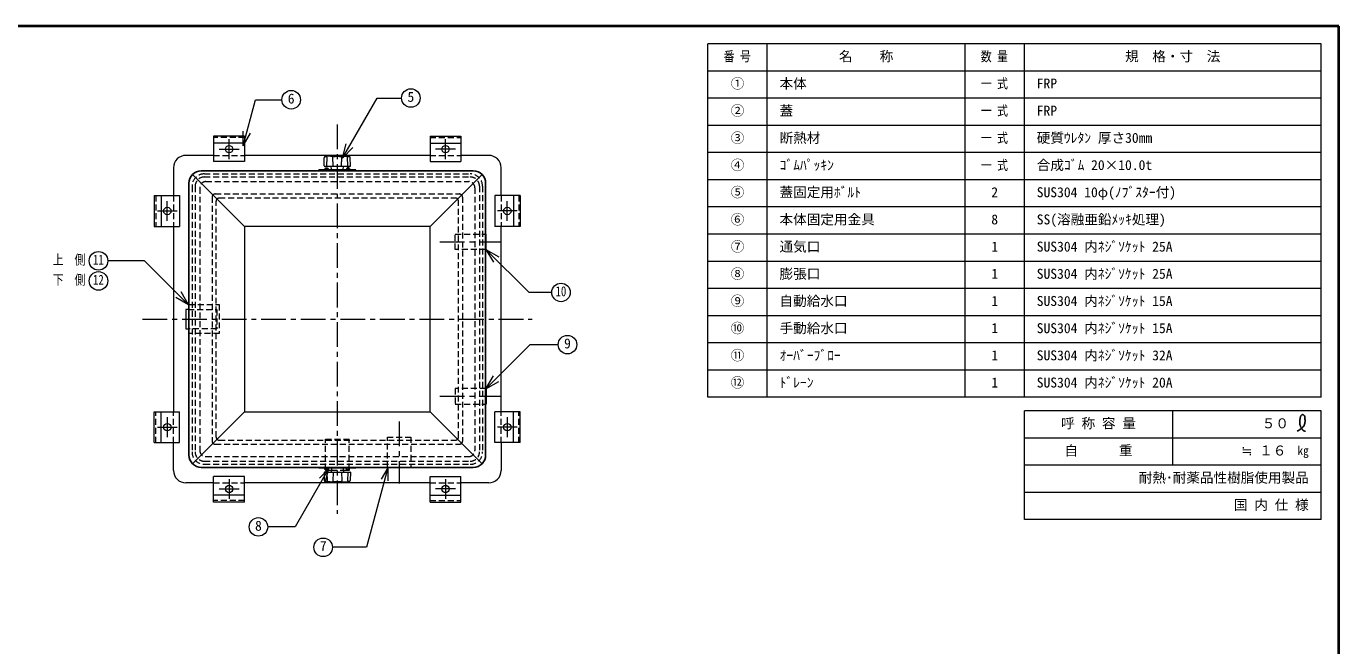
# Model space of a CAD drawing. Units: millimetres at full size, sheet at 1:8; details may follow other scales. Extents: x -1668 to 1572, y -1121 to 1127.
# Drawn here: x -551 to 1572, y 124 to 1127 of the extents above; entities that cross this region are included whole.
import ezdxf
from ezdxf.enums import TextEntityAlignment as Align

# ---------------------------------------------------------------- set-up
doc = ezdxf.new("R2010")
doc.units = ezdxf.units.MM
doc.header["$LTSCALE"] = 8
doc.linetypes.add('CHAIN1', pattern=[8, 5, -1, 1, -1])
doc.linetypes.add('DASHED1', pattern=[1.8, 1.2, -0.6])
doc.layers.add('0-0_ﾚｲﾔ1', color=7, linetype='Continuous', lineweight=18)
doc.styles.add('ＭＳ ゴシック', font='')
doc.styles.get('ＭＳ ゴシック').set_extended_font_data('MS Gothic')

msp = doc.modelspace()

# ---------------------------------------------------------------- linework, layer by layer
at = {"layer": '0-0_ﾚｲﾔ1', "color": 1, "lineweight": 40}
for p, q in [((1572.491, 1126.669), (-1667.509, 1126.669)), ((1572.491, -1121.331), (1572.491, 1126.669))]:
    msp.add_line(p, q, dxfattribs=at)
at = {"layer": '0-0_ﾚｲﾔ1', "color": 3}
for p, q in [((551.92, 526.098), (551.92, 1098.098)), ((1543.92, 1098.098), (551.92, 1098.098)), ((647.92, 526.098), (647.92, 1098.098)), ((967.92, 526.098), (967.92, 1098.098)), ((1063.92, 526.098), (1063.92, 1098.098)), ((1543.92, 526.098), (1543.92, 1098.098)), ((1543.92, 1054.098), (551.92, 1054.098)), ((1543.92, 1010.098), (551.92, 1010.098)), ((1543.92, 966.098), (551.92, 966.098)), ((1543.92, 922.098), (551.92, 922.098)), ((1543.92, 878.098), (551.92, 878.098)), ((1543.92, 834.098), (551.92, 834.098)), ((1543.92, 790.098), (551.92, 790.098)), ((1543.92, 746.098), (551.92, 746.098)), ((1543.92, 702.098), (551.92, 702.098)), ((1543.92, 658.098), (551.92, 658.098)), ((1543.92, 614.098), (551.92, 614.098)), ((1543.92, 570.098), (551.92, 570.098)), ((1543.92, 526.098), (551.92, 526.098)), ((1543.92, 504.098), (1063.92, 504.098)), ((1063.92, 328.098), (1063.92, 504.098)), ((1303.92, 416.098), (1303.92, 504.098)), ((1543.92, 328.098), (1543.92, 504.098)), ((1543.92, 460.098), (1063.92, 460.098)), ((1543.92, 416.098), (1063.92, 416.098)), ((1543.92, 372.098), (1063.92, 372.098)), ((1543.92, 328.098), (1063.92, 328.098))]:
    msp.add_line(p, q, dxfattribs=at)
at = {"layer": '0-0_ﾚｲﾔ1'}
for p, q in [((-200.015, 932.91), (-179.973, 1007.707)), ((-179.973, 1007.707), (-137.099, 1007.707)), ((-39.22, 913.352), (16.845, 1010.46)), ((16.845, 1010.46), (56.496, 1010.46)), ((-200.015, 932.91), (-200.015, 956.91)), ((-247.509, 937.638), (-247.509, 907.669)), ((-197.509, 937.638), (-247.509, 937.638)), ((-200.015, 932.91), (-188.015, 953.694)), ((-197.509, 937.638), (-197.509, 907.669)), ((-39.22, 913.352), (-33.009, 936.534)), ((102.491, 937.638), (102.491, 907.669)), ((102.491, 937.638), (152.491, 937.638)), ((152.491, 937.638), (152.491, 907.669)), ((-68.972, 900.685), (-68.548, 913.833)), ((-59.272, 916.155), (-66.654, 915.766)), ((-64.443, 900.169), (-63.959, 914.716)), ((-58.745, 916.169), (-36.272, 916.169)), ((-54.363, 900.169), (-54.848, 914.716)), ((-40.654, 900.169), (-40.169, 914.716)), ((-39.22, 913.352), (-22.25, 930.323)), ((-35.745, 916.155), (-28.363, 915.766)), ((-30.574, 900.169), (-31.059, 914.716)), ((-26.046, 900.685), (-26.469, 913.833)), ((-197.509, 907.669), (-247.509, 907.669)), ((-17.509, 894.169), (-77.509, 894.169)), ((-77.509, 892.669), (-77.509, 894.169)), ((-68.472, 900.169), (-26.545, 900.169)), ((-67.509, 896.169), (-67.509, 894.169)), ((-62.509, 896.169), (-67.509, 896.169)), ((-66.509, 897.679), (-63.509, 897.679)), ((-66.509, 896.169), (-66.509, 897.679)), ((-65.009, 896.169), (-65.009, 894.169)), ((-63.509, 896.169), (-63.509, 897.679)), ((-62.509, 896.169), (-62.509, 894.169)), ((-57.047, 894.628), (-57.509, 900.169)), ((-37.97, 894.628), (-37.509, 900.169)), ((-32.509, 896.169), (-32.509, 894.169)), ((-32.509, 896.169), (-27.509, 896.169)), ((-31.509, 896.169), (-31.509, 897.679)), ((-28.509, 897.679), (-31.509, 897.679)), ((-30.009, 896.169), (-30.009, 894.169)), ((-28.509, 896.169), (-28.509, 897.679)), ((-27.509, 896.169), (-27.509, 894.169)), ((-17.509, 892.669), (-17.509, 894.169)), ((102.491, 907.669), (152.491, 907.669)), ((-332.477, 852.669), (-302.509, 852.669)), ((-302.509, 852.669), (-302.509, 802.669)), ((207.491, 852.669), (207.491, 802.669)), ((237.46, 852.669), (207.491, 852.669)), ((193.23, 790.169), (192.491, 790.169)), ((193.23, 765.169), (193.23, 790.169)), ((192.491, 765.169), (193.23, 765.169)), ((192.9, 765.548), (262.599, 695.849)), ((192.9, 765.548), (204.9, 744.764)), ((192.9, 765.548), (213.685, 753.548)), ((-359.39, 746.948), (-418.786, 746.948)), ((-288.183, 675.74), (-359.39, 746.948)), ((-288.183, 675.74), (-308.968, 687.74)), ((-288.183, 675.74), (-300.183, 696.525)), ((299.429, 695.849), (262.599, 695.849)), ((-288.418, 676.169), (-288.418, 629.169)), ((-287.509, 676.169), (-288.418, 676.169)), ((-288.418, 629.169), (-287.509, 629.169)), ((192.9, 539.79), (264.483, 611.373)), ((264.483, 611.373), (309.828, 611.373)), ((192.9, 539.79), (204.9, 560.575)), ((192.491, 540.169), (193.23, 540.169)), ((192.9, 539.79), (213.685, 551.79)), ((193.23, 540.169), (193.23, 515.169)), ((193.23, 515.169), (192.491, 515.169)), ((-302.509, 452.669), (-302.509, 502.669)), ((207.491, 452.669), (207.491, 502.669)), ((-332.477, 452.669), (-302.509, 452.669)), ((237.46, 452.669), (207.491, 452.669)), ((-61.48, 410.077), (-115.625, 316.295)), ((-77.509, 412.669), (-77.509, 411.169)), ((-17.509, 411.169), (-77.509, 411.169)), ((-61.48, 410.077), (-76.329, 395.227)), ((-68.972, 404.653), (-68.548, 391.505)), ((-68.472, 405.169), (-26.545, 405.169)), ((-67.509, 409.169), (-67.509, 411.169)), ((-62.509, 409.169), (-67.509, 409.169)), ((-61.48, 410.077), (-66.915, 389.792)), ((-66.509, 409.169), (-66.509, 407.659)), ((-66.509, 407.659), (-63.509, 407.659)), ((-65.009, 409.169), (-65.009, 411.169)), ((-64.443, 405.169), (-63.959, 390.622)), ((-63.509, 409.169), (-63.509, 407.659)), ((-62.509, 409.169), (-62.509, 411.169)), ((-57.047, 410.711), (-57.509, 405.169)), ((-54.363, 405.169), (-54.848, 390.622)), ((-40.654, 405.169), (-40.169, 390.622)), ((-37.97, 410.711), (-37.509, 405.169)), ((-32.509, 409.169), (-32.509, 411.169)), ((-32.509, 409.169), (-27.509, 409.169)), ((-31.509, 409.169), (-31.509, 407.659)), ((-28.509, 407.659), (-31.509, 407.659)), ((-30.574, 405.169), (-31.059, 390.622)), ((-30.009, 409.169), (-30.009, 411.169)), ((-28.509, 409.169), (-28.509, 407.659)), ((-27.509, 409.169), (-27.509, 411.169)), ((-26.046, 404.653), (-26.469, 391.505)), ((-17.509, 412.669), (-17.509, 411.169)), ((34.003, 411.979), (-0.482, 283.278)), ((34.003, 411.979), (23.503, 393.792)), ((33.491, 411.76), (33.491, 412.669)), ((71.491, 411.76), (33.491, 411.76)), ((34.003, 411.979), (34.003, 390.979)), ((71.491, 412.669), (71.491, 411.76)), ((-197.509, 397.669), (-247.509, 397.669)), ((-247.509, 367.701), (-247.509, 397.669)), ((-197.509, 367.701), (-197.509, 397.669)), ((-59.272, 389.183), (-66.654, 389.572)), ((-58.745, 389.169), (-36.272, 389.169)), ((-35.745, 389.183), (-28.363, 389.572)), ((102.491, 397.669), (152.491, 397.669)), ((102.491, 367.701), (102.491, 397.669)), ((152.491, 367.701), (152.491, 397.669)), ((-197.509, 367.701), (-247.509, 367.701)), ((102.491, 367.701), (152.491, 367.701)), ((-115.625, 316.295), (-160.055, 316.295)), ((-0.482, 283.278), (-55.344, 283.278))]:
    msp.add_line(p, q, dxfattribs=at)
at = {"layer": '0-0_ﾚｲﾔ1', "color": 4, "linetype": 'CHAIN1', "lineweight": 9}
for p, q in [((-47.509, 967.669), (-47.509, 337.669)), ((-222.509, 911.669), (-222.509, 943.669)), ((127.491, 911.669), (127.491, 943.669)), ((-238.509, 927.669), (-206.509, 927.669)), ((143.491, 927.669), (111.491, 927.669)), ((-322.509, 811.669), (-322.509, 843.669)), ((227.491, 811.669), (227.491, 843.669)), ((-338.509, 827.669), (-306.509, 827.669)), ((243.491, 827.669), (211.491, 827.669)), ((118.23, 777.669), (218.23, 777.669)), ((-362.509, 652.669), (267.491, 652.669)), ((118.23, 527.669), (218.23, 527.669)), ((-322.509, 493.669), (-322.509, 461.669)), ((227.491, 493.669), (227.491, 461.669)), ((-338.509, 477.669), (-306.509, 477.669)), ((52.491, 486.76), (52.491, 386.76)), ((243.491, 477.669), (211.491, 477.669)), ((-222.509, 393.669), (-222.509, 361.669)), ((127.491, 393.669), (127.491, 361.669)), ((-238.509, 377.669), (-206.509, 377.669)), ((143.491, 377.669), (111.491, 377.669))]:
    msp.add_line(p, q, dxfattribs=at)
at = {"layer": '0-0_ﾚｲﾔ1', "color": 4, "lineweight": 9}
for p, q in [((-247.509, 948.725), (-247.509, 937.638)), ((-197.509, 948.725), (-247.509, 948.725)), ((-197.509, 948.725), (-197.509, 937.638)), ((102.491, 948.725), (152.491, 948.725)), ((102.491, 948.725), (102.491, 937.638)), ((152.491, 948.725), (152.491, 937.638)), ((-247.509, 917.669), (-292.509, 917.669)), ((102.491, 917.669), (-197.509, 917.669)), ((197.491, 917.669), (152.491, 917.669)), ((-312.509, 897.669), (-312.509, 852.669)), ((217.491, 852.669), (217.491, 897.669)), ((-197.509, 802.669), (-281.651, 886.811)), ((102.491, 802.669), (186.633, 886.811)), ((-343.564, 852.669), (-343.564, 802.669)), ((-343.564, 852.669), (-332.477, 852.669)), ((248.547, 852.669), (237.46, 852.669)), ((248.547, 852.669), (248.547, 802.669)), ((-343.564, 802.669), (-332.477, 802.669)), ((-312.509, 802.669), (-312.509, 502.669)), ((102.491, 802.669), (-197.509, 802.669)), ((102.491, 502.669), (102.491, 802.669)), ((217.491, 502.669), (217.491, 802.669)), ((248.547, 802.669), (237.46, 802.669)), ((-292.446, 668.169), (-292.446, 637.169)), ((-288.418, 668.169), (-292.446, 668.169)), ((-292.446, 637.169), (-288.418, 637.169)), ((-343.564, 502.669), (-332.477, 502.669)), ((-343.564, 452.669), (-343.564, 502.669)), ((-197.509, 502.669), (102.491, 502.669)), ((102.491, 502.669), (186.633, 418.527)), ((248.547, 502.669), (237.46, 502.669)), ((248.547, 452.669), (248.547, 502.669)), ((-343.564, 452.669), (-332.477, 452.669)), ((-312.509, 407.669), (-312.509, 452.669)), ((217.491, 452.669), (217.491, 407.669)), ((248.547, 452.669), (237.46, 452.669)), ((-63.509, 408.408), (-57.239, 408.408)), ((-37.779, 408.408), (-31.509, 408.408)), ((-247.509, 387.669), (-292.509, 387.669)), ((102.491, 387.669), (-197.509, 387.669)), ((197.491, 387.669), (152.491, 387.669)), ((-247.509, 356.613), (-247.509, 367.701)), ((-197.509, 356.613), (-197.509, 367.701)), ((102.491, 356.613), (102.491, 367.701)), ((152.491, 356.613), (152.491, 367.701)), ((-197.509, 356.613), (-247.509, 356.613)), ((102.491, 356.613), (152.491, 356.613))]:
    msp.add_line(p, q, dxfattribs=at)
at = {"layer": '0-0_ﾚｲﾔ1', "color": 4, "linetype": 'DASHED1', "lineweight": 9}
for p, q in [((-197.509, 946.489), (-247.509, 946.489)), ((102.491, 946.489), (152.491, 946.489)), ((-247.509, 917.669), (-197.509, 917.669)), ((-22.509, 917.669), (-72.509, 917.669)), ((102.491, 917.669), (152.491, 917.669)), ((-262.53, 882.669), (167.513, 882.669)), ((-260.037, 875.197), (165.019, 875.197)), ((-341.328, 852.669), (-341.328, 802.669)), ((-312.509, 852.669), (-312.509, 802.669)), ((-277.53, 867.669), (-277.53, 437.669)), ((-270.037, 865.197), (-270.037, 440.141)), ((-250.037, 850.197), (-250.037, 455.141)), ((-245.037, 855.197), (150.019, 855.197)), ((155.019, 850.197), (155.019, 455.141)), ((175.019, 865.197), (175.019, 440.141)), ((182.513, 867.669), (182.513, 437.669)), ((217.491, 852.669), (217.491, 802.669)), ((246.311, 852.669), (246.311, 802.669)), ((-243.509, 461.669), (-243.509, 843.669)), ((-238.509, 848.669), (143.491, 848.669)), ((148.491, 461.669), (148.491, 843.669)), ((143.23, 765.169), (143.23, 790.169)), ((143.23, 790.169), (192.491, 790.169)), ((192.491, 765.169), (143.23, 765.169)), ((-288.418, 668.169), (-242.446, 668.169)), ((-287.509, 676.169), (-238.418, 676.169)), ((-242.446, 668.169), (-242.446, 637.169)), ((-238.418, 676.169), (-238.418, 629.169)), ((-242.446, 637.169), (-288.418, 637.169)), ((-238.418, 629.169), (-287.509, 629.169)), ((143.23, 540.169), (143.23, 515.169)), ((192.491, 540.169), (143.23, 540.169)), ((143.23, 515.169), (192.491, 515.169)), ((-341.328, 452.669), (-341.328, 502.669)), ((-312.509, 452.669), (-312.509, 502.669)), ((217.491, 452.669), (217.491, 502.669)), ((246.311, 452.669), (246.311, 502.669)), ((-245.037, 450.141), (150.019, 450.141)), ((-238.509, 456.669), (143.491, 456.669)), ((-66.509, 458.408), (-28.509, 458.408)), ((-66.509, 409.169), (-66.509, 458.408)), ((-28.509, 409.169), (-28.509, 458.408)), ((33.491, 461.76), (71.491, 461.76)), ((33.491, 412.669), (33.491, 461.76)), ((71.491, 461.76), (71.491, 412.669)), ((-260.037, 430.141), (165.019, 430.141)), ((-262.53, 422.669), (167.513, 422.669)), ((-66.509, 408.408), (-63.509, 408.408)), ((-57.239, 408.408), (-37.779, 408.408)), ((-31.509, 408.408), (-28.509, 408.408)), ((-247.509, 387.669), (-197.509, 387.669)), ((-22.509, 387.669), (-72.509, 387.669)), ((102.491, 387.669), (152.491, 387.669)), ((-197.509, 358.85), (-247.509, 358.85)), ((102.491, 358.85), (152.491, 358.85))]:
    msp.add_line(p, q, dxfattribs=at)
at = {"layer": '0-0_ﾚｲﾔ1', "color": 5, "lineweight": 25}
for p, q in [((-267.509, 892.669), (172.491, 892.669)), ((-287.509, 872.669), (-287.509, 432.669)), ((192.491, 872.669), (192.491, 432.669)), ((-267.509, 412.669), (172.491, 412.669))]:
    msp.add_line(p, q, dxfattribs=at)
at = {"layer": '0-0_ﾚｲﾔ1', "linetype": 'DASHED1'}
for p, q in [((-262.509, 887.669), (167.491, 887.669)), ((-282.509, 867.669), (-282.509, 437.669)), ((187.491, 867.669), (187.491, 437.669)), ((-262.509, 417.669), (167.491, 417.669))]:
    msp.add_line(p, q, dxfattribs=at)
at = {"layer": '0-0_ﾚｲﾔ1'}
for points in [[(-332.477, 852.669), (-332.477, 802.669), (-302.509, 802.669)], [(237.46, 852.669), (237.46, 802.669), (207.491, 802.669)], [(-332.477, 452.669), (-332.477, 502.669), (-302.509, 502.669)], [(237.46, 452.669), (237.46, 502.669), (207.491, 502.669)]]:
    msp.add_lwpolyline(points, dxfattribs=at)
at = {"layer": '0-0_ﾚｲﾔ1', "color": 4, "lineweight": 9}
msp.add_lwpolyline([(-197.509, 802.669), (-197.509, 502.669), (-281.651, 418.527)], dxfattribs=at)
at = {"layer": '0-0_ﾚｲﾔ1', "color": 5, "lineweight": 25}
for points in [[(1505.358, 471.268), (1506.054, 471.669), (1507.251, 472.366), (1508.436, 473.081), (1509.605, 473.823), (1510.749, 474.605), (1511.862, 475.436), (1512.491, 475.945), (1512.953, 476.342), (1513.725, 477.055), (1514.457, 477.809), (1515.137, 478.604), (1515.757, 479.442), (1516.304, 480.324), (1516.584, 480.857), (1516.785, 481.291), (1517.09, 482.059), (1517.343, 482.849), (1517.547, 483.654), (1517.706, 484.47), (1517.821, 485.291), (1517.87, 485.768), (1517.907, 486.261), (1517.943, 487.111), (1517.951, 487.96), (1517.939, 488.811), (1517.914, 489.666), (1517.885, 490.527), (1517.87, 491.03), (1517.856, 491.559), (1517.822, 492.473), (1517.748, 493.38), (1517.606, 494.27), (1517.363, 495.131), (1516.989, 495.954), (1516.701, 496.409), (1516.516, 496.653), (1516.158, 497.05), (1515.76, 497.403), (1515.329, 497.695)], [(1515.329, 497.695), (1514.874, 497.909), (1514.404, 498.028), (1514.128, 498.046), (1513.901, 498.032), (1513.511, 497.947), (1513.129, 497.796), (1512.76, 497.59), (1512.409, 497.339), (1512.083, 497.054), (1511.906, 496.877), (1511.662, 496.6), (1511.294, 496.095), (1510.987, 495.56), (1510.733, 495), (1510.524, 494.422), (1510.354, 493.832), (1510.269, 493.486), (1510.176, 493.051), (1510.042, 492.298), (1509.937, 491.542), (1509.853, 490.781), (1509.784, 490.018), (1509.721, 489.253), (1509.685, 488.808), (1509.64, 488.278), (1509.564, 487.363), (1509.501, 486.449), (1509.463, 485.535), (1509.462, 484.625), (1509.511, 483.719), (1509.568, 483.195), (1509.635, 482.742), (1509.789, 481.965), (1509.988, 481.195), (1510.224, 480.433), (1510.493, 479.681), (1510.789, 478.941), (1510.971, 478.518), (1511.107, 478.213)], [(1511.107, 478.213), (1511.35, 477.691), (1511.604, 477.175), (1511.869, 476.664), (1512.145, 476.157), (1512.434, 475.653), (1512.608, 475.361), (1512.816, 475.021), (1513.192, 474.444), (1513.592, 473.885), (1514.022, 473.355), (1514.486, 472.867), (1514.987, 472.429), (1515.297, 472.203), (1515.563, 472.035), (1516.043, 471.776), (1516.546, 471.552), (1517.066, 471.355), (1517.599, 471.177), (1518.139, 471.011), (1518.455, 470.917)]]:
    msp.add_lwpolyline(points, dxfattribs=at)
at = {"layer": '0-0_ﾚｲﾔ1'}
for centre, radius in [((-122.099, 1007.707), 15), ((71.496, 1010.46), 15), ((-222.509, 927.669), 6), ((127.491, 927.669), 6), ((-322.509, 827.669), 6), ((227.491, 827.669), 6), ((-433.786, 746.948), 15), ((-433.786, 714.448), 15), ((314.429, 695.849), 15), ((324.828, 611.373), 15), ((-322.509, 477.669), 6), ((227.491, 477.669), 6), ((-222.509, 377.669), 6), ((127.491, 377.669), 6), ((-175.055, 316.295), 15), ((-70.344, 283.278), 15)]:
    msp.add_circle(centre, radius, dxfattribs=at)
at = {"layer": '0-0_ﾚｲﾔ1', "color": 4, "lineweight": 9}
for centre, start, end in [((-292.509, 897.669), 90, 180), ((197.491, 897.669), 0, 90), ((-292.509, 407.669), 180, 270), ((197.491, 407.669), 270, 0)]:
    msp.add_arc(centre, 20, start, end, dxfattribs=at)
at = {"layer": '0-0_ﾚｲﾔ1'}
for centre, radius, start, end in [((-66.549, 913.769), 2, 93.01913, 178.15415), ((-67.013, 913.1), 2.072, 93.02757, 128.73305), ((-66.933, 905.212), 9.959, 72.62002, 91.09064), ((-58.745, 906.169), 10, 90, 93.01913), ((-54.348, 914.733), 0.5, 97.29873, 181.90915), ((-47.509, 861.333), 54.337, 82.70127, 97.29873), ((-40.669, 914.733), 0.5, 358.09085, 82.70127), ((-36.272, 906.169), 10, 86.98087, 90), ((-28.084, 905.212), 9.959, 88.90936, 107.37998), ((-28.468, 913.769), 2, 1.84585, 86.98087), ((-28.004, 913.1), 2.072, 51.26695, 86.97243), ((-68.472, 900.669), 0.5, 178.15415, 270), ((-56.549, 894.669), 0.5, 184.76364, 270), ((-38.469, 894.669), 0.5, 270, 355.23636), ((-26.545, 900.669), 0.5, 270, 1.84585), ((-68.472, 404.669), 0.5, 90, 181.84585), ((-56.549, 410.669), 0.5, 90, 175.23636), ((-38.469, 410.669), 0.5, 4.76364, 90), ((-26.545, 404.669), 0.5, 358.15415, 90), ((-66.549, 391.57), 2, 181.84585, 266.98087), ((-67.013, 392.239), 2.072, 231.26695, 266.97243), ((-66.933, 400.126), 9.959, 268.90936, 287.37998), ((-58.745, 399.169), 10, 266.98087, 270), ((-54.348, 390.605), 0.5, 178.09085, 262.70127), ((-47.509, 444.006), 54.337, 262.70127, 277.29873), ((-40.669, 390.605), 0.5, 277.29873, 1.90915), ((-36.272, 399.169), 10, 270, 273.01913), ((-28.084, 400.126), 9.959, 252.62002, 271.09064), ((-28.468, 391.57), 2, 273.01913, 358.15415), ((-28.004, 392.239), 2.072, 273.02757, 308.73305)]:
    msp.add_arc(centre, radius, start, end, dxfattribs=at)
at = {"layer": '0-0_ﾚｲﾔ1', "color": 5, "lineweight": 25}
for centre, start, end in [((-267.509, 872.669), 90, 180), ((172.491, 872.669), 0, 90), ((-267.509, 432.669), 180, 270), ((172.491, 432.669), 270, 0)]:
    msp.add_arc(centre, 20, start, end, dxfattribs=at)
at = {"layer": '0-0_ﾚｲﾔ1', "linetype": 'DASHED1'}
for centre, start, end in [((-262.509, 867.669), 90, 180), ((167.491, 867.669), 0, 90), ((-262.509, 437.669), 180, 270), ((167.491, 437.669), 270, 0)]:
    msp.add_arc(centre, 20, start, end, dxfattribs=at)
at = {"layer": '0-0_ﾚｲﾔ1', "color": 4, "linetype": 'DASHED1', "lineweight": 9}
for centre, radius, start, end in [((-262.53, 867.669), 15, 90, 180), ((-260.037, 865.197), 10, 90, 180), ((165.019, 865.197), 10, 0, 90), ((167.513, 867.669), 15, 0, 90), ((-245.037, 850.197), 5, 90, 180), ((150.019, 850.197), 5, 0, 90), ((-238.509, 843.669), 5, 90, 180), ((143.491, 843.669), 5, 0, 90), ((-245.037, 455.141), 5, 180, 270), ((-238.509, 461.669), 5, 180, 270), ((143.491, 461.669), 5, 270, 0), ((150.019, 455.141), 5, 270, 0), ((-262.53, 437.669), 15, 180, 270), ((-260.037, 440.141), 10, 180, 270), ((165.019, 440.141), 10, 270, 0), ((167.513, 437.669), 15, 270, 0)]:
    msp.add_arc(centre, radius, start, end, dxfattribs=at)

# ---------------------------------------------------------------- texts
at = {"layer": '0-0_ﾚｲﾔ1', "style": 'ＭＳ ゴシック'}
for s, height, width, p in [('番 号', 16.13, 0.8, (577.42, 1065.098)), ('数 量', 16.13, 0.8, (993.42, 1065.098)), ('一 式', 16.13, 0.8, (993.42, 1021.098)), ('一 式', 16.13, 0.8, (993.42, 977.098)), ('一 式', 16.13, 0.8, (993.42, 933.098)), ('一 式', 16.13, 0.8, (993.42, 889.098)), ('上\u3000側', 16.13, 0.8, (-507.786, 735.948)), ('11', 16.13, 0.8, (-442.786, 735.948)), ('下\u3000側', 16.13, 0.8, (-507.786, 703.448)), ('12', 16.13, 0.8, (-442.786, 703.448)), ('10', 16.13, 0.8, (305.429, 684.849)), ('㎏', 14.66, 0.9, (1505.92, 428.098))]:
    msp.add_text(s, height=height, dxfattribs=dict(at, width=width)).set_placement(p, align=Align.BOTTOM_LEFT)
for s, p in [('名\u3000\u3000称', (763.92, 1065.098)), ('規\u3000格・寸\u3000法', (1226.92, 1065.098)), ('①', (588.92, 1021.098)), ('本体', (667.92, 1021.098)), ('FRP', (1083.92, 1021.098)), ('5', (65.996, 999.46)), ('6', (-127.599, 996.707)), ('②', (588.92, 977.098)), ('蓋', (667.92, 977.098)), ('FRP', (1083.92, 977.098)), ('③', (588.92, 933.098)), ('断熱材', (667.92, 933.098)), ('硬質ｳﾚﾀﾝ 厚さ30mm', (1083.92, 933.098)), ('④', (588.92, 889.098)), ('ｺﾞﾑﾊﾟｯｷﾝ', (667.92, 889.098)), ('合成ｺﾞﾑ 20×10.0t', (1083.92, 889.098)), ('⑤', (588.92, 845.098)), ('蓋固定用ﾎﾞﾙﾄ', (667.92, 845.098)), ('2', (1010.42, 845.098)), ('SUS304 10φ(ﾉﾌﾞｽﾀｰ付)', (1083.92, 845.098)), ('⑥', (588.92, 801.098)), ('本体固定用金具', (667.92, 801.098)), ('8', (1010.42, 801.098)), ('SS(溶融亜鉛ﾒｯｷ処理)', (1083.92, 801.098)), ('⑦', (588.92, 757.098)), ('通気口', (667.92, 757.098)), ('1', (1010.42, 757.098)), ('SUS304 内ﾈｼﾞｿｹｯﾄ 25A', (1083.92, 757.098)), ('⑧', (588.92, 713.098)), ('膨張口', (667.92, 713.098)), ('1', (1010.42, 713.098)), ('SUS304 内ﾈｼﾞｿｹｯﾄ 25A', (1083.92, 713.098)), ('⑨', (588.92, 669.098)), ('自動給水口', (667.92, 669.098)), ('1', (1010.42, 669.098)), ('SUS304 内ﾈｼﾞｿｹｯﾄ 15A', (1083.92, 669.098)), ('⑩', (588.92, 625.098)), ('手動給水口', (667.92, 625.098)), ('1', (1010.42, 625.098)), ('SUS304 内ﾈｼﾞｿｹｯﾄ 15A', (1083.92, 625.098)), ('9', (319.328, 600.373)), ('⑪', (588.92, 581.098)), ('ｵｰﾊﾞｰﾌﾞﾛｰ', (667.92, 581.098)), ('1', (1010.42, 581.098)), ('SUS304 内ﾈｼﾞｿｹｯﾄ 32A', (1083.92, 581.098)), ('⑫', (588.92, 537.098)), ('ﾄﾞﾚｰﾝ', (667.92, 537.098)), ('1', (1010.42, 537.098)), ('SUS304 内ﾈｼﾞｿｹｯﾄ 20A', (1083.92, 537.098)), ('呼 称 容 量', (1123.42, 471.098)), ('５０', (1447.92, 471.098)), ('自\u3000\u3000\u3000重', (1128.92, 427.098)), ('≒ １６', (1414.92, 427.098)), ('耐熱･耐薬品性樹脂使用製品', (1248.92, 383.098)), ('国 内 仕 様', (1402.92, 339.098)), ('8', (-180.555, 305.295)), ('7', (-75.844, 272.278))]:
    msp.add_text(s, height=16.13, dxfattribs=at).set_placement(p, align=Align.BOTTOM_LEFT)

doc.saveas('drawing.dxf')
